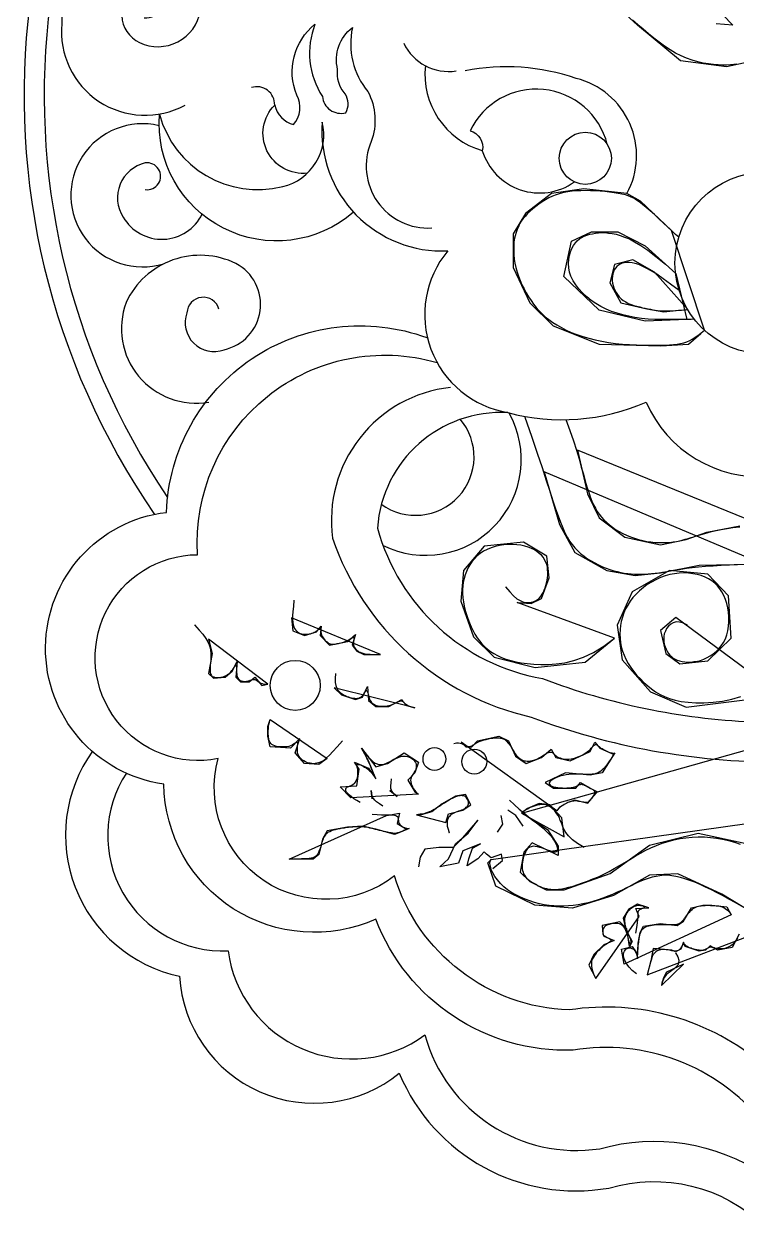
# Model space of a CAD drawing. Header units: metres. Extents: x 264 to 333.9, y 64.1 to 152.5.
# Drawn here: x 264 to 297.6, y 64.1 to 120.9 of the extents above; entities that cross this region are included whole.
import ezdxf

# ---------------------------------------------------------------- set-up
doc = ezdxf.new("R2010")
doc.units = ezdxf.units.M
for name, color, linetype in [('3', 3, 'Continuous'), ('4', 4, 'Continuous'), ('7', 7, 'Continuous')]:
    doc.layers.add(name, color=color, linetype=linetype)

msp = doc.modelspace()

# ---------------------------------------------------------------- linework, layer by layer
at = {"layer": '3'}
for points in [[(284.01, 134.75), (297.44, 120.83), (296.65, 120.9)], [(299.11, 121.19), (299.04, 119.89), (298.17, 119.09), (297.15, 118.87), (294.98, 119.16), (292.94, 120.83), (290.98, 122.64)], [(297.64, 119), (297.49, 118.98), (297.33, 118.96), (297.15, 118.95), (296.96, 118.95), (296.75, 118.96), (296.53, 118.98), (296.29, 119.01), (296.04, 119.05), (295.79, 119.11), (295.53, 119.19), (295.26, 119.28), (295, 119.39), (294.74, 119.52), (294.48, 119.67), (294.22, 119.84), (293.96, 120.03), (293.71, 120.22), (293.46, 120.43), (293.21, 120.64), (292.96, 120.85), (292.71, 121.07)], [(294.89, 110.82), (294.89, 110.82), (294.74, 110.95), (294.57, 111.12), (294.38, 111.3), (294.17, 111.49), (293.95, 111.69), (293.74, 111.89), (293.54, 112.07), (293.35, 112.23), (293.18, 112.37), (293.03, 112.49), (292.9, 112.58), (292.77, 112.66), (292.64, 112.72), (292.51, 112.78), (292.37, 112.82), (292.21, 112.86), (292.03, 112.89), (291.84, 112.92), (291.63, 112.95), (291.41, 112.98), (291.18, 113), (290.95, 113.01), (290.72, 113.02), (290.49, 113.03), (290.27, 113.02), (290.06, 113.01), (289.86, 112.99), (289.66, 112.97), (289.47, 112.93), (289.29, 112.88), (289.11, 112.83), (288.93, 112.76), (288.76, 112.68), (288.6, 112.59), (288.44, 112.5), (288.29, 112.39), (288.14, 112.28), (288, 112.17), (287.88, 112.06), (287.76, 111.94), (287.65, 111.82), (287.55, 111.7), (287.46, 111.58), (287.38, 111.45), (287.32, 111.32), (287.26, 111.18), (287.21, 111.04), (287.17, 110.89), (287.13, 110.72), (287.11, 110.55), (287.1, 110.37), (287.1, 110.18), (287.11, 109.99), (287.13, 109.79), (287.16, 109.59), (287.2, 109.39), (287.26, 109.18), (287.33, 108.98), (287.4, 108.78), (287.49, 108.58), (287.59, 108.38), (287.69, 108.19), (287.8, 108), (287.92, 107.83), (288.04, 107.66), (288.16, 107.5), (288.3, 107.35), (288.44, 107.2), (288.59, 107.07), (288.76, 106.93), (288.94, 106.8), (289.14, 106.68), (289.35, 106.56), (289.58, 106.44), (289.82, 106.33), (290.08, 106.23), (290.36, 106.13), (290.64, 106.05), (290.94, 105.97), (291.26, 105.91), (291.58, 105.85), (291.91, 105.81), (292.24, 105.78), (292.57, 105.76), (292.89, 105.74), (293.2, 105.73), (293.5, 105.73), (293.77, 105.72), (294.02, 105.73), (294.25, 105.73), (294.46, 105.74), (294.65, 105.75), (294.82, 105.77), (294.98, 105.8), (295.13, 105.84), (295.27, 105.89), (295.41, 105.94), (295.53, 106.01), (295.65, 106.08), (295.76, 106.16), (295.86, 106.23), (295.95, 106.3), (296.03, 106.37), (296.11, 106.44), (294.55, 111.14), (293.09, 112.52), (292.44, 112.88), (290.41, 113.1), (288.88, 112.88), (287.65, 111.94), (287.07, 110.99), (287.07, 109.4), (287.87, 107.73), (288.96, 106.64), (291.13, 105.77), (294.04, 105.7), (295.35, 105.77), (295.93, 106.28), (296.11, 106.44)], [(295.63, 106.95), (295.63, 106.95), (295.47, 106.94), (295.26, 106.93), (295.01, 106.93), (294.72, 106.93), (294.41, 106.93), (294.09, 106.93), (293.76, 106.94), (293.44, 106.96), (293.13, 106.99), (292.82, 107.03), (292.53, 107.09), (292.25, 107.15), (291.98, 107.23), (291.72, 107.32), (291.46, 107.43), (291.22, 107.55), (290.98, 107.69), (290.76, 107.84), (290.55, 108.01), (290.35, 108.19), (290.18, 108.38), (290.03, 108.57), (289.9, 108.77), (289.8, 108.98), (289.74, 109.18), (289.7, 109.38), (289.69, 109.58), (289.7, 109.77), (289.73, 109.96), (289.78, 110.13), (289.85, 110.29), (289.92, 110.43), (290.01, 110.55), (290.1, 110.65), (290.21, 110.74), (290.32, 110.81), (290.43, 110.88), (290.56, 110.92), (290.69, 110.96), (290.82, 110.99), (290.96, 111.02), (291.1, 111.03), (291.25, 111.04), (291.41, 111.04), (291.57, 111.02), (291.75, 111), (291.93, 110.96), (292.13, 110.9), (292.33, 110.83), (292.56, 110.74), (292.81, 110.61), (293.1, 110.43), (293.43, 110.21), (293.81, 109.92), (294.26, 109.55), (294.76, 109.11), (295.27, 106.93), (293.31, 106.86), (291.13, 107.37), (289.46, 108.96), (289.83, 110.63), (290.77, 111.07), (292.01, 111.07), (293.31, 110.41), (294.76, 109.11)], [(294.91, 108.31), (294.91, 108.31), (294.5, 108.61), (294.15, 108.86), (293.85, 109.07), (293.59, 109.23), (293.36, 109.36), (293.17, 109.46), (293, 109.53), (292.84, 109.58), (292.7, 109.61), (292.56, 109.63), (292.44, 109.63), (292.32, 109.62), (292.22, 109.59), (292.13, 109.55), (292.04, 109.5), (291.97, 109.44), (291.91, 109.36), (291.85, 109.28), (291.81, 109.19), (291.78, 109.09), (291.76, 108.99), (291.75, 108.88), (291.75, 108.77), (291.76, 108.66), (291.79, 108.55), (291.82, 108.43), (291.87, 108.32), (291.93, 108.21), (292, 108.11), (292.08, 108.01), (292.17, 107.92), (292.27, 107.84), (292.39, 107.77), (292.51, 107.7), (292.64, 107.65), (292.77, 107.6), (292.91, 107.56), (293.05, 107.53), (293.18, 107.49), (293.31, 107.47), (293.44, 107.44), (293.55, 107.42), (293.67, 107.39), (293.78, 107.38), (293.89, 107.36), (294, 107.35), (294.12, 107.34), (294.23, 107.34), (294.35, 107.34), (294.48, 107.34), (294.61, 107.35), (294.74, 107.36), (294.88, 107.37), (295.02, 107.38), (295.17, 107.39), (295.32, 107.41), (293.75, 109.18), (292.73, 109.76), (291.86, 109.54), (291.64, 108.67), (292.15, 107.73), (293.38, 107.44), (294.18, 107.3), (294.91, 107.37), (295.32, 107.41)], [(287.63, 102.33), (287.63, 102.33), (287.94, 101.42), (288.21, 100.63), (288.44, 99.94), (288.64, 99.34), (288.81, 98.83), (288.95, 98.38), (289.08, 98), (289.2, 97.66), (289.31, 97.36), (289.42, 97.1), (289.52, 96.87), (289.63, 96.66), (289.74, 96.47), (289.86, 96.31), (289.98, 96.16), (290.12, 96.02), (290.26, 95.88), (290.42, 95.76), (290.58, 95.64), (290.75, 95.54), (290.93, 95.44), (291.11, 95.35), (291.29, 95.26), (291.47, 95.19), (291.64, 95.13), (291.82, 95.07), (291.99, 95.03), (292.15, 94.99), (292.32, 94.96), (292.48, 94.94), (292.65, 94.92), (292.81, 94.91), (292.96, 94.91), (293.12, 94.91), (293.28, 94.91), (293.44, 94.92), (293.6, 94.94), (293.77, 94.96), (293.95, 94.98), (294.13, 95.01), (294.33, 95.04), (294.53, 95.08), (294.76, 95.11), (294.99, 95.15), (295.25, 95.19), (295.53, 95.22), (295.83, 95.26), (296.16, 95.29), (296.52, 95.31), (296.9, 95.34), (297.28, 95.35), (297.66, 95.37)], [(289.56, 102.21), (289.56, 102.21), (289.75, 101.69), (289.92, 101.21), (290.06, 100.76), (290.19, 100.35), (290.29, 99.97), (290.39, 99.63), (290.48, 99.31), (290.56, 99.04), (290.64, 98.79), (290.71, 98.56), (290.79, 98.36), (290.87, 98.18), (290.96, 98.02), (291.04, 97.87), (291.14, 97.74), (291.24, 97.61), (291.36, 97.48), (291.48, 97.36), (291.62, 97.24), (291.76, 97.13), (291.91, 97.02), (292.08, 96.93), (292.25, 96.83), (292.42, 96.75), (292.61, 96.68), (292.8, 96.61), (292.99, 96.55), (293.19, 96.5), (293.38, 96.46), (293.58, 96.43), (293.77, 96.41), (293.95, 96.4), (294.13, 96.4), (294.3, 96.4), (294.47, 96.41), (294.62, 96.43), (294.78, 96.46), (294.92, 96.49), (295.06, 96.52), (295.2, 96.56), (295.34, 96.6), (295.47, 96.64), (295.61, 96.68), (295.75, 96.73), (295.9, 96.77), (296.06, 96.82), (296.24, 96.87), (296.44, 96.92), (296.66, 96.97), (296.9, 97.02), (297.17, 97.07), (297.45, 97.11), (297.77, 97.15)], [(298.87, 97.2), (290.11, 100.77), (290.59, 98.71), (291.13, 97.57), (292.34, 96.66), (294.03, 96.3), (295.24, 96.54), (296.21, 96.9), (297.78, 97.2)], [(298.87, 95.39), (288.54, 99.74), (289.26, 97.26), (289.99, 95.94), (291.5, 95.09), (292.83, 94.85), (294.03, 94.97), (295.85, 95.33), (298.32, 95.39)], [(286.72, 94.31), (286.72, 94.31), (286.92, 94.07), (287.09, 93.88), (287.25, 93.75), (287.4, 93.66), (287.53, 93.61), (287.64, 93.58), (287.75, 93.57), (287.85, 93.58), (287.93, 93.59), (288.02, 93.61), (288.09, 93.63), (288.16, 93.66), (288.22, 93.71), (288.28, 93.75), (288.34, 93.81), (288.39, 93.88), (288.45, 93.96), (288.5, 94.06), (288.54, 94.16), (288.58, 94.26), (288.62, 94.38), (288.65, 94.49), (288.68, 94.62), (288.7, 94.74), (288.71, 94.86), (288.71, 94.99), (288.7, 95.11), (288.69, 95.24), (288.66, 95.36), (288.62, 95.47), (288.56, 95.59), (288.5, 95.69), (288.41, 95.8), (288.31, 95.89), (288.2, 95.98), (288.08, 96.06), (287.94, 96.13), (287.78, 96.19), (287.62, 96.24), (287.44, 96.28), (287.25, 96.3), (287.05, 96.31), (286.84, 96.31), (286.63, 96.29), (286.43, 96.26), (286.23, 96.21), (286.03, 96.15), (285.85, 96.08), (285.68, 95.99), (285.52, 95.88), (285.38, 95.77), (285.25, 95.64), (285.13, 95.5), (285.03, 95.35), (284.94, 95.2), (284.87, 95.04), (284.81, 94.88), (284.76, 94.71), (284.72, 94.53), (284.7, 94.36), (284.69, 94.17), (284.69, 93.99), (284.7, 93.8), (284.73, 93.6), (284.76, 93.4), (284.81, 93.2), (284.87, 93.01), (284.93, 92.81), (285.01, 92.61), (285.09, 92.43), (285.18, 92.24), (285.27, 92.07), (285.37, 91.91), (285.48, 91.76), (285.6, 91.62), (285.72, 91.49), (285.86, 91.37), (286.01, 91.26), (286.17, 91.16), (286.34, 91.07), (286.53, 90.98), (286.73, 90.9), (286.96, 90.83), (287.2, 90.77), (287.46, 90.72), (287.74, 90.69), (288.05, 90.66), (288.38, 90.64), (288.73, 90.65), (289.11, 90.67), (289.51, 90.73), (289.94, 90.83), (290.39, 90.99), (290.86, 91.21), (291.35, 91.51), (291.86, 91.89), (287.27, 93.58), (287.93, 93.52), (288.41, 93.76), (288.78, 94.73), (288.66, 95.76), (287.57, 96.42), (285.7, 96.24), (284.73, 95.09), (284.61, 93.64), (285.21, 91.95), (286.18, 90.99), (288.11, 90.5), (290.47, 90.75), (291.86, 91.89)], [(298.93, 89.78), (294.76, 92.86), (294.03, 92.25), (294.28, 91.17), (294.94, 90.68), (296.27, 90.81), (297.36, 91.89), (297.24, 93.88), (296.27, 94.91), (294.46, 95.09), (292.7, 94.07), (291.98, 92.5), (292.22, 90.87), (293.55, 89.36), (295.24, 88.63), (298.14, 88.99)], [(295.3, 92.5), (295.3, 92.5), (295.11, 92.6), (294.93, 92.65), (294.77, 92.66), (294.63, 92.62), (294.51, 92.55), (294.4, 92.46), (294.32, 92.35), (294.26, 92.22), (294.21, 92.1), (294.19, 91.97), (294.18, 91.84), (294.19, 91.72), (294.21, 91.6), (294.25, 91.48), (294.29, 91.37), (294.35, 91.27), (294.41, 91.17), (294.47, 91.09), (294.55, 91.02), (294.63, 90.95), (294.72, 90.9), (294.82, 90.85), (294.93, 90.81), (295.05, 90.79), (295.18, 90.77), (295.32, 90.76), (295.46, 90.76), (295.61, 90.78), (295.77, 90.8), (295.92, 90.84), (296.08, 90.9), (296.23, 90.97), (296.38, 91.05), (296.52, 91.15), (296.66, 91.26), (296.78, 91.39), (296.9, 91.53), (297, 91.69), (297.09, 91.86), (297.16, 92.04), (297.21, 92.24), (297.24, 92.45), (297.26, 92.67), (297.25, 92.89), (297.24, 93.11), (297.2, 93.32), (297.16, 93.53), (297.1, 93.72), (297.02, 93.9), (296.93, 94.07), (296.83, 94.22), (296.72, 94.36), (296.59, 94.48), (296.45, 94.59), (296.3, 94.69), (296.13, 94.77), (295.95, 94.84), (295.76, 94.89), (295.56, 94.93), (295.35, 94.96), (295.13, 94.97), (294.91, 94.96), (294.69, 94.93), (294.47, 94.89), (294.25, 94.83), (294.03, 94.75), (293.81, 94.65), (293.6, 94.54), (293.4, 94.42), (293.22, 94.28), (293.04, 94.13), (292.88, 93.97), (292.73, 93.81), (292.6, 93.63), (292.48, 93.45), (292.38, 93.27), (292.3, 93.08), (292.23, 92.88), (292.18, 92.68), (292.14, 92.49), (292.12, 92.29), (292.11, 92.08), (292.12, 91.88), (292.14, 91.68), (292.18, 91.48), (292.24, 91.28), (292.31, 91.08), (292.4, 90.89), (292.51, 90.69), (292.63, 90.5), (292.77, 90.31), (292.92, 90.13), (293.08, 89.96), (293.25, 89.79), (293.43, 89.63), (293.61, 89.49), (293.8, 89.35), (294.01, 89.23), (294.22, 89.13), (294.46, 89.04), (294.72, 88.96), (295.01, 88.9), (295.33, 88.86), (295.69, 88.84), (296.08, 88.84), (296.51, 88.87), (296.95, 88.92), (297.39, 89.01), (297.82, 89.13)], [(276.73, 93.68), (276.73, 93.68), (276.7, 93.39), (276.67, 93.15), (276.66, 92.94), (276.66, 92.77), (276.67, 92.63), (276.69, 92.52), (276.72, 92.43), (276.75, 92.35), (276.8, 92.28), (276.85, 92.23), (276.9, 92.18), (276.96, 92.14), (277.03, 92.11), (277.1, 92.09), (277.16, 92.08), (277.23, 92.07), (277.3, 92.07), (277.37, 92.08), (277.44, 92.09), (277.51, 92.1), (277.57, 92.12), (277.63, 92.14), (277.69, 92.17), (277.74, 92.19), (277.78, 92.22), (277.82, 92.25), (277.86, 92.28), (277.89, 92.3), (277.92, 92.32), (277.94, 92.33), (277.96, 92.34), (277.97, 92.33), (277.98, 92.32), (277.98, 92.29), (277.99, 92.26), (277.99, 92.22), (278, 92.17), (278.01, 92.12), (278.02, 92.06), (278.04, 92.01), (278.07, 91.95), (278.11, 91.9), (278.15, 91.84), (278.19, 91.79), (278.24, 91.75), (278.29, 91.71), (278.34, 91.67), (278.39, 91.64), (278.44, 91.62), (278.48, 91.61), (278.53, 91.6), (278.58, 91.6), (278.62, 91.6), (278.67, 91.61), (278.72, 91.62), (278.77, 91.63), (278.83, 91.64), (278.88, 91.65), (278.94, 91.66), (279, 91.68), (279.06, 91.7), (279.11, 91.72), (279.17, 91.74), (279.23, 91.77), (279.28, 91.79), (279.34, 91.83), (279.38, 91.86), (279.43, 91.88), (279.47, 91.91), (279.5, 91.92), (279.53, 91.93), (279.55, 91.92), (279.56, 91.91), (279.56, 91.88), (279.56, 91.84), (279.55, 91.8), (279.54, 91.75), (279.54, 91.7), (279.54, 91.65), (279.54, 91.6), (279.54, 91.55), (279.56, 91.51), (279.57, 91.47), (279.6, 91.43), (279.63, 91.39), (279.66, 91.35), (279.7, 91.32), (279.74, 91.29), (279.79, 91.25), (279.85, 91.22), (279.93, 91.19), (280.03, 91.17), (280.16, 91.14), (280.33, 91.13), (280.55, 91.12), (280.81, 91.11), (276.62, 92.85), (276.67, 92.23), (277.23, 92.01), (277.79, 92.18), (278.02, 92.45), (277.96, 92.01), (278.41, 91.56), (278.74, 91.62), (279.25, 91.73), (279.64, 92.06), (279.47, 91.56), (279.69, 91.28), (280.03, 91.11), (280.81, 91.11)], [(320.46, 92.89), (287.52, 83.63), (288.7, 82.85), (289.2, 82.06), (289.2, 81.62), (287.97, 82.23), (287.58, 81.78), (287.41, 80.84), (287.86, 80.39), (288.64, 80), (289.48, 80), (291.66, 80.78), (293.51, 82.12), (295.8, 82.68), (298.15, 82.18)], [(272.03, 92.51), (272.03, 92.51), (272.26, 92.27), (272.43, 92.07), (272.57, 91.88), (272.66, 91.72), (272.73, 91.57), (272.77, 91.43), (272.79, 91.3), (272.8, 91.18), (272.8, 91.06), (272.8, 90.94), (272.8, 90.82), (272.79, 90.71), (272.78, 90.61), (272.77, 90.51), (272.77, 90.42), (272.77, 90.34), (272.78, 90.27), (272.79, 90.22), (272.81, 90.17), (272.83, 90.13), (272.86, 90.1), (272.9, 90.07), (272.94, 90.06), (272.98, 90.04), (273.04, 90.03), (273.09, 90.03), (273.15, 90.03), (273.21, 90.03), (273.27, 90.04), (273.33, 90.05), (273.39, 90.07), (273.45, 90.09), (273.5, 90.11), (273.56, 90.14), (273.6, 90.17), (273.65, 90.2), (273.69, 90.24), (273.73, 90.27), (273.77, 90.32), (273.8, 90.36), (273.84, 90.41), (273.87, 90.45), (273.9, 90.5), (273.93, 90.53), (273.95, 90.56), (273.97, 90.58), (273.99, 90.59), (274, 90.58), (274.01, 90.56), (274.01, 90.52), (274.02, 90.46), (274.02, 90.4), (274.02, 90.33), (274.02, 90.27), (274.03, 90.2), (274.04, 90.14), (274.05, 90.08), (274.07, 90.03), (274.09, 89.99), (274.11, 89.96), (274.14, 89.93), (274.17, 89.9), (274.21, 89.88), (274.24, 89.87), (274.28, 89.85), (274.32, 89.85), (274.37, 89.84), (274.41, 89.84), (274.46, 89.84), (274.5, 89.85), (274.54, 89.85), (274.59, 89.87), (274.63, 89.88), (274.67, 89.9), (274.71, 89.91), (274.75, 89.93), (274.79, 89.94), (274.83, 89.94), (274.88, 89.93), (274.92, 89.92), (274.97, 89.89), (275.03, 89.85), (275.09, 89.81), (275.16, 89.77), (275.23, 89.74), (275.31, 89.72), (275.4, 89.71), (275.5, 89.72), (272.7, 91.84), (272.87, 91.17), (272.7, 90.22), (272.93, 90), (273.49, 90.05), (273.82, 90.33), (274.05, 90.78), (273.99, 90.05), (274.21, 89.83), (274.61, 89.83), (274.89, 90.05), (275.22, 89.66), (275.5, 89.72)], [(278.69, 90.22), (278.69, 90.22), (278.68, 89.99), (278.68, 89.8), (278.71, 89.65), (278.75, 89.53), (278.8, 89.44), (278.86, 89.37), (278.92, 89.31), (279, 89.26), (279.07, 89.22), (279.15, 89.18), (279.22, 89.14), (279.3, 89.12), (279.37, 89.09), (279.45, 89.07), (279.52, 89.06), (279.58, 89.05), (279.64, 89.04), (279.7, 89.04), (279.75, 89.05), (279.8, 89.06), (279.84, 89.08), (279.88, 89.1), (279.92, 89.13), (279.96, 89.17), (279.99, 89.21), (280.02, 89.25), (280.05, 89.3), (280.08, 89.34), (280.11, 89.37), (280.13, 89.4), (280.15, 89.41), (280.17, 89.41), (280.19, 89.39), (280.2, 89.36), (280.21, 89.31), (280.23, 89.25), (280.24, 89.19), (280.26, 89.13), (280.28, 89.06), (280.3, 89), (280.33, 88.94), (280.36, 88.89), (280.39, 88.85), (280.43, 88.81), (280.48, 88.78), (280.53, 88.75), (280.58, 88.72), (280.64, 88.7), (280.7, 88.69), (280.76, 88.68), (280.83, 88.67), (280.9, 88.67), (280.98, 88.67), (281.05, 88.68), (281.13, 88.69), (281.2, 88.71), (281.28, 88.73), (281.36, 88.76), (281.43, 88.79), (281.5, 88.82), (281.57, 88.85), (281.63, 88.88), (281.68, 88.9), (281.73, 88.92), (281.76, 88.93), (281.79, 88.93), (281.82, 88.93), (281.84, 88.92), (281.86, 88.91), (281.87, 88.9), (281.89, 88.88), (281.91, 88.86), (281.93, 88.83), (281.96, 88.81), (281.99, 88.78), (282.04, 88.75), (282.11, 88.71), (282.19, 88.68), (282.3, 88.64), (282.43, 88.6), (278.63, 89.55), (278.97, 89.21), (279.64, 88.99), (279.97, 89.1), (280.2, 89.61), (280.25, 88.94), (280.59, 88.66), (281.2, 88.66), (281.82, 88.99), (281.88, 88.88), (282.04, 88.71), (282.43, 88.6)], [(279.02, 87.04), (279.02, 87.04), (278.77, 86.75), (278.57, 86.53), (278.4, 86.36), (278.26, 86.23), (278.15, 86.13), (278.05, 86.07), (277.97, 86.03), (277.89, 86), (277.81, 85.98), (277.73, 85.97), (277.65, 85.96), (277.57, 85.97), (277.49, 85.98), (277.42, 85.99), (277.34, 86.02), (277.27, 86.05), (277.2, 86.09), (277.14, 86.13), (277.08, 86.18), (277.03, 86.24), (276.98, 86.3), (276.95, 86.36), (276.92, 86.43), (276.9, 86.51), (276.89, 86.58), (276.89, 86.65), (276.89, 86.73), (276.9, 86.79), (276.91, 86.85), (276.91, 86.9), (276.91, 86.94), (276.9, 86.96), (276.88, 86.97), (276.85, 86.96), (276.81, 86.94), (276.76, 86.91), (276.7, 86.88), (276.64, 86.84), (276.56, 86.81), (276.48, 86.78), (276.39, 86.76), (276.29, 86.75), (276.19, 86.75), (276.09, 86.75), (276, 86.76), (275.91, 86.78), (275.82, 86.8), (275.75, 86.83), (275.69, 86.87), (275.64, 86.91), (275.61, 86.96), (275.58, 87.02), (275.55, 87.08), (275.54, 87.15), (275.53, 87.22), (275.52, 87.29), (275.51, 87.36), (275.51, 87.44), (275.51, 87.52), (275.52, 87.61), (275.53, 87.71), (275.55, 87.81), (275.58, 87.92), (275.61, 88.04), (278.3, 86.2), (277.91, 85.92), (277.23, 85.97), (276.79, 86.48), (277.01, 87.15), (276.56, 86.7), (275.61, 86.76), (275.5, 87.26), (275.5, 87.71), (275.61, 88.04)], [(284.28, 86.92), (284.28, 86.92), (284.4, 86.94), (284.49, 86.94), (284.57, 86.93), (284.64, 86.91), (284.7, 86.89), (284.75, 86.86), (284.79, 86.84), (284.83, 86.81), (284.87, 86.79), (284.91, 86.78), (284.94, 86.77), (284.98, 86.77), (285.01, 86.77), (285.05, 86.78), (285.08, 86.79), (285.12, 86.8), (285.15, 86.82), (285.19, 86.85), (285.23, 86.87), (285.27, 86.9), (285.32, 86.93), (285.38, 86.96), (285.44, 86.99), (285.52, 87.03), (285.61, 87.06), (285.7, 87.09), (285.8, 87.11), (285.91, 87.14), (286.01, 87.16), (286.12, 87.17), (286.22, 87.18), (286.31, 87.18), (286.4, 87.18), (286.48, 87.17), (286.55, 87.15), (286.61, 87.13), (286.68, 87.1), (286.73, 87.06), (286.78, 87.01), (286.83, 86.95), (286.88, 86.89), (286.93, 86.82), (286.98, 86.75), (287.02, 86.67), (287.07, 86.59), (287.12, 86.52), (287.16, 86.44), (287.22, 86.37), (287.27, 86.31), (287.33, 86.25), (287.39, 86.21), (287.45, 86.16), (287.51, 86.13), (287.58, 86.1), (287.65, 86.09), (287.73, 86.08), (287.81, 86.08), (287.89, 86.09), (287.97, 86.11), (288.05, 86.13), (288.14, 86.16), (288.22, 86.19), (288.3, 86.23), (288.37, 86.27), (288.44, 86.31), (288.51, 86.36), (288.57, 86.4), (288.63, 86.44), (288.69, 86.47), (288.74, 86.49), (288.78, 86.51), (288.83, 86.51), (288.87, 86.51), (288.91, 86.49), (288.94, 86.47), (288.98, 86.44), (289.02, 86.4), (289.06, 86.37), (289.11, 86.33), (289.16, 86.29), (289.22, 86.26), (289.29, 86.23), (289.36, 86.21), (289.44, 86.19), (289.52, 86.18), (289.61, 86.17), (289.71, 86.18), (289.81, 86.19), (289.91, 86.21), (290.02, 86.24), (290.12, 86.28), (290.23, 86.32), (290.33, 86.37), (290.42, 86.42), (290.51, 86.48), (290.59, 86.53), (290.66, 86.59), (290.72, 86.64), (290.76, 86.69), (290.81, 86.74), (290.84, 86.78), (290.88, 86.82), (290.91, 86.84), (290.93, 86.86), (290.96, 86.86), (290.99, 86.86), (291.02, 86.85), (291.05, 86.83), (291.09, 86.8), (291.13, 86.77), (291.17, 86.74), (291.22, 86.7), (291.28, 86.67), (291.34, 86.63), (291.4, 86.6), (291.46, 86.57), (291.53, 86.54), (291.59, 86.51), (291.64, 86.49), (291.69, 86.48), (291.73, 86.47), (291.76, 86.46), (291.79, 86.45), (291.8, 86.44), (291.81, 86.42), (291.8, 86.39), (291.79, 86.36), (291.76, 86.31), (291.73, 86.25), (291.68, 86.17), (291.63, 86.09), (291.56, 86), (291.5, 85.91), (291.43, 85.82), (291.35, 85.74), (291.28, 85.67), (291.21, 85.61), (291.13, 85.56), (291.06, 85.52), (290.98, 85.49), (290.9, 85.47), (290.81, 85.46), (290.71, 85.45), (290.61, 85.45), (290.5, 85.45), (290.37, 85.46), (290.25, 85.46), (290.12, 85.46), (289.98, 85.46), (289.84, 85.46), (289.71, 85.45), (289.57, 85.43), (289.44, 85.41), (289.32, 85.38), (289.2, 85.34), (289.09, 85.3), (289, 85.25), (288.92, 85.2), (288.85, 85.15), (288.81, 85.11), (288.78, 85.06), (288.78, 85.02), (288.79, 84.99), (288.82, 84.95), (288.87, 84.92), (288.93, 84.89), (289, 84.87), (289.09, 84.85), (289.18, 84.83), (289.29, 84.82), (289.4, 84.82), (289.5, 84.81), (289.61, 84.82), (289.72, 84.82), (289.81, 84.83), (289.9, 84.85), (289.97, 84.87), (290.04, 84.89), (290.09, 84.91), (290.14, 84.94), (290.18, 84.96), (290.22, 84.97), (290.26, 84.98), (290.3, 84.99), (290.34, 84.98), (290.39, 84.97), (290.44, 84.95), (290.49, 84.93), (290.54, 84.91), (290.59, 84.88), (290.64, 84.85), (290.69, 84.82), (290.74, 84.79), (290.78, 84.77), (290.83, 84.74), (290.86, 84.71), (290.89, 84.69), (290.91, 84.66), (290.92, 84.62), (290.93, 84.59), (290.92, 84.55), (290.9, 84.5), (290.87, 84.46), (290.84, 84.41), (290.81, 84.37), (290.77, 84.32), (290.74, 84.28), (290.71, 84.24), (290.69, 84.21), (290.66, 84.18), (290.64, 84.16), (290.62, 84.14), (290.6, 84.13), (290.57, 84.12), (290.54, 84.12), (290.51, 84.12), (290.46, 84.13), (290.41, 84.14), (290.35, 84.15), (290.29, 84.16), (290.22, 84.17), (290.16, 84.18), (290.09, 84.19), (290.03, 84.2), (289.97, 84.2), (289.92, 84.19), (289.87, 84.19), (289.82, 84.18), (289.77, 84.16), (289.72, 84.14), (289.66, 84.12), (289.61, 84.09), (289.55, 84.06), (289.49, 84.03), (289.42, 83.99), (289.36, 83.95), (289.3, 83.91), (289.24, 83.86), (289.19, 83.8), (289.14, 83.74), (284.62, 86.98), (284.84, 86.76), (285.12, 86.76), (285.4, 87.04), (286.4, 87.26), (286.85, 87.04), (287.19, 86.31), (287.69, 85.97), (288.42, 86.25), (288.87, 86.64), (289.09, 86.25), (289.76, 86.09), (290.71, 86.53), (290.93, 86.98), (291.16, 86.7), (291.77, 86.42), (291.88, 86.48), (291.27, 85.53), (290.71, 85.42), (289.54, 85.53), (288.59, 85.08), (288.98, 84.8), (290.04, 84.8), (290.26, 85.08), (290.71, 84.8), (291.05, 84.63), (290.65, 84.19), (290.6, 84.08), (289.98, 84.24), (289.65, 84.13), (289.26, 83.91), (289.14, 83.74)], [(279.86, 84.13), (279.86, 84.13), (279.7, 84.22), (279.56, 84.3), (279.44, 84.39), (279.35, 84.47), (279.27, 84.55), (279.21, 84.62), (279.18, 84.68), (279.17, 84.74), (279.18, 84.79), (279.21, 84.82), (279.26, 84.86), (279.32, 84.89), (279.39, 84.92), (279.46, 84.95), (279.52, 84.99), (279.58, 85.03), (279.63, 85.09), (279.67, 85.16), (279.71, 85.23), (279.73, 85.31), (279.74, 85.39), (279.75, 85.47), (279.75, 85.55), (279.75, 85.62), (279.74, 85.69), (279.73, 85.75), (279.72, 85.8), (279.71, 85.84), (279.7, 85.88), (279.7, 85.9), (279.71, 85.92), (279.73, 85.93), (279.77, 85.93), (279.81, 85.92), (279.87, 85.9), (279.93, 85.87), (280, 85.84), (280.06, 85.8), (280.13, 85.76), (280.2, 85.71), (280.26, 85.66), (280.31, 85.61), (280.36, 85.57), (280.4, 85.52), (280.43, 85.49), (280.46, 85.47), (280.47, 85.46), (280.48, 85.47), (280.47, 85.5), (280.46, 85.55), (280.44, 85.61), (280.41, 85.69), (280.37, 85.77), (280.34, 85.86), (280.3, 85.96), (280.25, 86.05), (280.21, 86.14), (280.17, 86.22), (280.14, 86.29), (280.11, 86.36), (280.09, 86.41), (280.07, 86.44), (280.07, 86.46), (280.09, 86.45), (280.11, 86.42), (280.16, 86.37), (280.21, 86.31), (280.27, 86.24), (280.34, 86.17), (280.42, 86.1), (280.49, 86.04), (280.57, 85.98), (280.65, 85.95), (280.72, 85.92), (280.8, 85.92), (280.87, 85.92), (280.95, 85.93), (281.02, 85.96), (281.1, 85.99), (281.19, 86.03), (281.27, 86.07), (281.36, 86.12), (281.45, 86.17), (281.54, 86.21), (281.64, 86.25), (281.73, 86.29), (281.82, 86.31), (281.91, 86.32), (282, 86.32), (282.09, 86.3), (282.17, 86.27), (282.25, 86.23), (282.32, 86.19), (282.38, 86.14), (282.42, 86.08), (282.46, 86.02), (282.49, 85.96), (282.5, 85.9), (282.5, 85.84), (282.5, 85.78), (282.48, 85.72), (282.46, 85.66), (282.44, 85.61), (282.41, 85.56), (282.37, 85.5), (282.34, 85.45), (282.31, 85.4), (282.28, 85.35), (282.26, 85.3), (282.24, 85.24), (282.23, 85.18), (282.24, 85.11), (282.26, 85.03), (282.28, 84.95), (282.32, 84.87), (282.37, 84.78), (282.42, 84.71), (282.48, 84.63), (282.54, 84.57), (282.6, 84.52), (279.42, 84.35), (278.91, 84.86), (279.69, 84.91), (279.81, 85.7), (279.58, 86.03), (280.25, 85.75), (280.59, 85.25), (280.25, 86.09), (279.92, 86.7), (280.59, 85.81), (281.15, 85.97), (281.93, 86.48), (282.6, 86.03), (282.43, 85.53), (282.1, 85.19), (282.43, 84.63), (282.6, 84.52)], [(297.85, 79.23), (297.55, 79.4), (297.26, 79.56), (296.98, 79.72), (296.7, 79.86), (296.43, 80), (296.16, 80.13), (295.9, 80.25), (295.65, 80.36), (295.41, 80.45), (295.18, 80.53), (294.97, 80.59), (294.76, 80.64), (294.56, 80.67), (294.37, 80.69), (294.18, 80.69), (294, 80.67), (293.82, 80.64), (293.64, 80.6), (293.45, 80.54), (293.26, 80.47), (293.06, 80.39), (292.85, 80.3), (292.65, 80.2), (292.43, 80.1), (292.22, 79.99), (291.99, 79.89), (291.77, 79.79), (291.54, 79.7), (291.31, 79.61), (291.08, 79.53), (290.84, 79.46), (290.61, 79.39), (290.37, 79.34), (290.14, 79.29), (289.91, 79.26), (289.68, 79.24), (289.45, 79.23), (289.22, 79.23), (288.99, 79.24), (288.77, 79.27), (288.54, 79.3), (288.32, 79.35), (288.09, 79.41), (287.87, 79.48), (287.64, 79.56), (287.42, 79.65), (287.2, 79.76), (287, 79.88), (286.81, 80.01), (286.63, 80.15), (286.47, 80.3), (286.33, 80.47), (286.21, 80.64), (286.12, 80.81), (286.04, 80.97), (286, 81.12), (285.98, 81.25), (285.99, 81.36), (286.03, 81.43), (322.24, 86.53)], [(281.32, 85.25), (281.32, 85.25), (281.3, 85.06), (281.29, 84.92), (281.29, 84.81), (281.31, 84.72), (281.35, 84.65), (281.4, 84.58), (281.49, 84.5), (281.6, 84.41), (281.26, 84.69), (281.6, 84.41)], [(280.92, 83.96), (280.92, 83.96), (280.76, 84.07), (280.63, 84.16), (280.54, 84.24), (280.48, 84.31), (280.43, 84.38), (280.41, 84.46), (280.39, 84.56), (280.37, 84.69), (280.42, 84.3), (280.37, 84.69)], [(284.07, 82.68), (284.07, 82.68), (284.02, 82.85), (283.98, 83), (283.97, 83.13), (283.97, 83.24), (283.99, 83.33), (284.02, 83.4), (284.06, 83.47), (284.11, 83.52), (284.16, 83.57), (284.23, 83.61), (284.29, 83.64), (284.36, 83.67), (284.44, 83.7), (284.51, 83.73), (284.58, 83.75), (284.65, 83.78), (284.71, 83.8), (284.77, 83.83), (284.82, 83.86), (284.86, 83.9), (284.9, 83.93), (284.93, 83.97), (284.95, 84.01), (284.97, 84.06), (284.97, 84.1), (284.96, 84.15), (284.95, 84.21), (284.93, 84.26), (284.9, 84.3), (284.87, 84.35), (284.83, 84.39), (284.79, 84.42), (284.74, 84.44), (284.69, 84.45), (284.64, 84.46), (284.58, 84.45), (284.52, 84.45), (284.46, 84.43), (284.4, 84.41), (284.33, 84.38), (284.26, 84.35), (284.19, 84.32), (284.12, 84.28), (284.05, 84.24), (283.97, 84.19), (283.9, 84.15), (283.83, 84.1), (283.76, 84.06), (283.69, 84.01), (283.62, 83.96), (283.55, 83.92), (283.48, 83.87), (283.41, 83.83), (283.34, 83.79), (283.27, 83.75), (283.19, 83.71), (283.11, 83.68), (283.03, 83.65), (282.94, 83.62), (282.86, 83.6), (282.77, 83.58), (282.69, 83.57), (282.6, 83.56), (282.52, 83.55), (283.9, 83.18), (284.03, 83.6), (284.7, 83.76), (285.07, 84.01), (284.82, 84.51), (284.36, 84.43), (283.73, 84.06), (283.23, 83.68), (282.73, 83.55), (282.52, 83.55)], [(286.91, 84.24), (286.91, 84.24), (287.14, 84.02), (287.36, 83.82), (287.58, 83.64), (287.79, 83.47), (287.98, 83.31), (288.17, 83.17), (288.34, 83.04), (288.49, 82.91), (288.62, 82.79), (288.73, 82.68), (288.83, 82.57), (288.91, 82.47), (288.98, 82.37), (289.04, 82.28), (289.08, 82.2), (289.12, 82.12), (289.14, 82.05), (289.16, 81.98), (289.17, 81.92), (289.16, 81.87), (289.15, 81.83), (289.11, 81.8), (289.06, 81.79), (289, 81.79), (288.91, 81.81), (288.81, 81.84), (288.7, 81.88), (288.58, 81.92), (288.46, 81.97), (288.33, 82.01), (288.22, 82.04), (288.11, 82.05), (288.02, 82.06), (287.93, 82.04), (287.86, 82.02), (287.8, 81.98), (287.74, 81.92), (287.69, 81.86), (287.65, 81.78), (287.62, 81.7), (287.58, 81.61), (287.55, 81.51), (287.53, 81.41), (287.51, 81.31), (287.5, 81.21), (287.5, 81.11), (287.5, 81.01), (287.51, 80.92), (287.54, 80.84), (287.57, 80.76), (287.61, 80.69), (287.65, 80.62), (287.71, 80.56), (287.77, 80.51), (287.84, 80.45), (287.91, 80.4), (287.99, 80.35), (288.08, 80.3), (288.17, 80.25), (288.26, 80.2), (288.35, 80.16), (288.45, 80.12), (288.55, 80.09), (288.65, 80.06), (288.75, 80.04), (288.86, 80.03), (288.97, 80.02), (289.09, 80.02), (289.22, 80.03), (289.37, 80.05), (289.53, 80.08), (289.7, 80.13), (289.9, 80.18), (290.12, 80.25), (290.35, 80.33), (290.59, 80.42), (290.84, 80.52), (291.1, 80.62), (291.35, 80.74), (291.61, 80.87), (291.85, 81.01), (292.1, 81.15), (292.34, 81.3), (292.59, 81.44), (292.83, 81.59), (293.08, 81.73), (293.33, 81.87), (293.58, 81.99), (293.84, 82.1), (294.11, 82.2), (294.39, 82.29), (294.66, 82.36), (294.95, 82.42), (295.23, 82.46), (295.52, 82.49), (295.81, 82.5), (296.1, 82.5), (296.39, 82.48), (296.68, 82.44), (296.96, 82.39), (297.24, 82.33), (297.52, 82.25), (297.79, 82.16)], [(290.43, 82.01), (290.43, 82.01), (290.11, 82.19), (289.87, 82.37), (289.69, 82.55), (289.56, 82.71), (289.46, 82.87), (289.4, 83.02), (289.35, 83.16), (289.3, 83.28), (289.26, 83.4), (289.2, 83.51), (289.14, 83.6), (289.08, 83.69), (289.02, 83.76), (288.95, 83.82), (288.89, 83.88), (288.82, 83.93), (288.75, 83.96), (288.69, 83.99), (288.62, 84.01), (288.55, 84.03), (288.48, 84.03), (288.41, 84.03), (288.33, 84.02), (288.25, 84.01), (288.16, 83.99), (288.07, 83.96), (287.98, 83.93), (287.88, 83.89), (287.78, 83.83), (287.68, 83.78), (287.57, 83.71), (287.47, 83.63), (289.48, 82.51), (289.37, 83.4), (288.81, 84.02), (288.31, 84.08), (287.75, 83.85), (287.47, 83.63)], [(280.42, 83.57), (280.42, 83.57), (280.66, 83.56), (280.86, 83.55), (281.03, 83.54), (281.18, 83.54), (281.3, 83.54), (281.4, 83.54), (281.48, 83.53), (281.54, 83.52), (281.58, 83.49), (281.61, 83.46), (281.63, 83.41), (281.64, 83.37), (281.65, 83.32), (281.66, 83.27), (281.67, 83.22), (281.68, 83.17), (281.7, 83.13), (281.73, 83.09), (281.76, 83.05), (281.8, 83.02), (281.84, 83), (281.88, 82.97), (281.91, 82.95), (281.95, 82.94), (281.98, 82.93), (282.01, 82.92), (282.04, 82.91), (282.05, 82.9), (282.07, 82.9), (282.07, 82.89), (282.07, 82.88), (282.06, 82.87), (282.04, 82.86), (282.02, 82.85), (281.99, 82.83), (281.95, 82.82), (281.91, 82.8), (281.87, 82.78), (281.82, 82.76), (281.78, 82.74), (281.74, 82.73), (281.7, 82.71), (281.66, 82.7), (281.61, 82.69), (281.57, 82.68), (281.51, 82.67), (281.46, 82.67), (281.39, 82.68), (281.32, 82.69), (281.24, 82.7), (281.15, 82.72), (281.06, 82.74), (280.96, 82.76), (280.87, 82.79), (280.77, 82.81), (280.67, 82.84), (280.58, 82.86), (280.49, 82.88), (280.4, 82.9), (280.31, 82.92), (280.23, 82.94), (280.14, 82.96), (280.05, 82.97), (279.96, 82.98), (279.88, 82.98), (279.79, 82.98), (279.7, 82.98), (279.6, 82.98), (279.51, 82.97), (279.41, 82.96), (279.31, 82.95), (279.21, 82.94), (279.1, 82.92), (279, 82.91), (278.89, 82.89), (278.78, 82.87), (278.68, 82.84), (278.58, 82.82), (278.5, 82.79), (278.42, 82.75), (278.35, 82.72), (278.29, 82.68), (278.24, 82.63), (278.2, 82.58), (278.17, 82.53), (278.13, 82.47), (278.11, 82.41), (278.08, 82.34), (278.06, 82.27), (278.03, 82.2), (278.01, 82.12), (277.99, 82.04), (277.96, 81.96), (277.94, 81.89), (277.91, 81.82), (277.89, 81.76), (277.86, 81.7), (277.82, 81.65), (277.79, 81.61), (277.74, 81.58), (277.69, 81.55), (277.62, 81.52), (277.54, 81.5), (277.45, 81.49), (277.34, 81.47), (277.22, 81.47), (277.09, 81.46), (276.96, 81.45), (276.83, 81.45), (276.71, 81.45), (276.6, 81.45), (276.51, 81.45), (281.09, 83.52), (281.71, 83.63), (281.6, 83.13), (281.99, 82.9), (282.16, 82.9), (281.76, 82.73), (281.48, 82.62), (280.65, 82.85), (279.97, 83.01), (279.25, 82.96), (278.3, 82.79), (278.07, 82.4), (277.91, 81.67), (277.63, 81.45), (276.73, 81.45), (276.51, 81.45)], [(286.49, 83.51), (286.57, 83.1), (286.32, 82.72)], [(287.54, 83.01), (287.2, 83.51), (286.83, 83.76)], [(286.12, 81.01), (286.57, 81.39), (286.53, 81.68), (286.03, 81.51), (285.82, 81.68), (285.7, 81.8), (285.41, 81.47), (284.9, 81.13), (284.99, 81.47), (285.15, 81.97), (285.53, 82.18), (284.7, 81.84), (284.49, 81.26), (283.61, 81.09), (284.03, 81.47), (284.36, 82.18), (284.95, 82.68), (285.41, 83.3), (284.57, 82.34), (284.24, 82.01), (283.57, 82.01), (282.9, 81.93), (282.69, 81.55), (282.61, 81.09)], [(299.36, 78.32), (296.92, 79.8), (294.84, 80.76), (293.51, 80.69), (291.81, 79.73), (289.88, 79.14), (288.1, 79.28), (286.25, 80.17), (285.88, 81.28), (286.03, 81.43)], [(292.86, 77.95), (292.86, 77.95), (292.91, 78.22), (292.94, 78.44), (292.96, 78.61), (292.97, 78.75), (292.97, 78.85), (292.98, 78.93), (292.99, 78.99), (293, 79.03), (293.03, 79.06), (293.07, 79.09), (293.12, 79.11), (293.16, 79.13), (293.21, 79.14), (293.25, 79.15), (293.27, 79.17), (293.29, 79.18), (293.28, 79.19), (293.27, 79.21), (293.23, 79.22), (293.19, 79.24), (293.14, 79.25), (293.08, 79.25), (293.02, 79.26), (292.96, 79.26), (292.9, 79.25), (292.85, 79.23), (292.79, 79.21), (292.74, 79.19), (292.69, 79.16), (292.64, 79.12), (292.59, 79.09), (292.55, 79.05), (292.51, 79), (292.47, 78.96), (292.44, 78.91), (292.41, 78.86), (292.38, 78.81), (292.36, 78.75), (292.35, 78.7), (292.33, 78.64), (292.33, 78.58), (292.33, 78.51), (292.34, 78.45), (292.35, 78.38), (292.36, 78.32), (292.38, 78.25), (292.4, 78.18), (292.43, 78.11), (292.45, 78.05), (292.48, 77.98), (292.51, 77.91), (292.54, 77.85), (292.56, 77.79), (292.59, 77.73), (292.61, 77.67), (292.62, 77.62), (292.63, 77.57), (292.63, 77.53), (292.63, 77.5), (292.62, 77.48), (292.61, 77.46), (292.59, 77.46), (292.58, 77.47), (292.56, 77.5), (292.55, 77.55), (292.53, 77.61), (292.52, 77.67), (292.5, 77.75), (292.48, 77.83), (292.46, 77.92), (292.43, 78), (292.4, 78.07), (292.37, 78.14), (292.34, 78.2), (292.3, 78.26), (292.26, 78.3), (292.21, 78.34), (292.15, 78.37), (292.09, 78.39), (292.02, 78.41), (291.95, 78.41), (291.86, 78.41), (291.78, 78.41), (291.7, 78.39), (291.61, 78.37), (291.54, 78.35), (291.47, 78.32), (291.42, 78.28), (291.37, 78.24), (291.34, 78.2), (291.32, 78.16), (291.31, 78.12), (291.3, 78.07), (291.3, 78.03), (291.31, 78), (291.31, 77.96), (291.32, 77.93), (291.32, 77.91), (291.33, 77.89), (291.34, 77.87), (291.36, 77.85), (291.38, 77.84), (291.4, 77.82), (291.43, 77.8), (291.47, 77.78), (291.51, 77.76), (291.55, 77.74), (291.59, 77.72), (291.63, 77.69), (291.66, 77.67), (291.68, 77.64), (291.69, 77.61), (291.68, 77.59), (291.66, 77.56), (291.63, 77.53), (291.58, 77.5), (291.53, 77.47), (291.48, 77.44), (291.42, 77.4), (291.36, 77.36), (291.3, 77.32), (291.24, 77.27), (291.18, 77.22), (291.13, 77.16), (291.07, 77.1), (291.01, 77.04), (290.96, 76.97), (290.91, 76.9), (290.86, 76.82), (290.81, 76.73), (290.78, 76.63), (290.77, 76.52), (290.77, 76.38), (290.81, 76.22), (290.87, 76.04), (290.98, 75.82), (293.02, 78.74), (292.86, 79.12), (293.48, 79.16), (292.94, 79.32), (292.52, 79.07), (292.27, 78.66), (292.4, 78.11), (292.69, 77.57), (292.56, 77.32), (292.44, 78.16), (292.11, 78.49), (291.27, 78.32), (291.31, 77.91), (291.35, 77.82), (291.85, 77.61), (291.35, 77.41), (290.89, 76.95), (290.64, 76.45), (290.98, 75.82)], [(292.9, 76.03), (292.9, 76.03), (292.7, 76.2), (292.55, 76.35), (292.44, 76.5), (292.36, 76.63), (292.31, 76.75), (292.29, 76.86), (292.29, 76.96), (292.3, 77.04), (292.33, 77.11), (292.36, 77.16), (292.4, 77.2), (292.45, 77.23), (292.5, 77.25), (292.55, 77.26), (292.59, 77.26), (292.64, 77.25), (292.68, 77.24), (292.72, 77.22), (292.75, 77.2), (292.78, 77.17), (292.81, 77.14), (292.83, 77.1), (292.85, 77.07), (292.87, 77.03), (292.89, 76.99), (292.9, 76.96), (292.91, 76.93), (292.92, 76.91), (292.92, 76.89), (292.93, 76.88), (292.94, 76.89), (292.94, 76.91), (292.95, 76.95), (292.95, 77), (292.96, 77.06), (292.96, 77.13), (292.97, 77.21), (292.97, 77.29), (292.98, 77.37), (292.99, 77.45), (293, 77.52), (293.01, 77.6), (293.02, 77.66), (293.03, 77.73), (293.04, 77.79), (293.05, 77.85), (293.06, 77.9), (293.08, 77.95), (293.1, 78), (293.12, 78.05), (293.14, 78.09), (293.16, 78.13), (293.2, 78.16), (293.24, 78.2), (293.28, 78.23), (293.34, 78.25), (293.4, 78.28), (293.48, 78.3), (293.56, 78.32), (293.64, 78.34), (293.73, 78.35), (293.83, 78.36), (293.93, 78.37), (294.03, 78.37), (294.13, 78.37), (294.22, 78.37), (294.32, 78.37), (294.41, 78.37), (294.5, 78.36), (294.59, 78.36), (294.66, 78.37), (294.74, 78.37), (294.8, 78.38), (294.86, 78.4), (294.91, 78.42), (294.96, 78.44), (295, 78.47), (295.04, 78.51), (295.08, 78.55), (295.13, 78.6), (295.17, 78.66), (295.21, 78.72), (295.26, 78.78), (295.31, 78.84), (295.35, 78.91), (295.41, 78.97), (295.46, 79.02), (295.52, 79.07), (295.57, 79.12), (295.64, 79.15), (295.7, 79.18), (295.76, 79.21), (295.82, 79.23), (295.89, 79.24), (295.95, 79.25), (296.01, 79.26), (296.07, 79.27), (296.13, 79.27), (296.19, 79.28), (296.25, 79.28), (296.32, 79.28), (296.39, 79.27), (296.47, 79.27), (296.56, 79.26), (296.65, 79.25), (296.76, 79.24), (296.87, 79.21), (296.98, 79.18), (297.08, 79.12), (297.19, 79.05), (297.28, 78.95), (297.37, 78.82), (292.31, 76.49), (292.19, 77.2), (292.69, 77.32), (292.9, 77.03), (292.94, 76.74), (292.98, 77.49), (293.07, 77.99), (293.23, 78.28), (294.03, 78.41), (294.82, 78.32), (295.11, 78.53), (295.49, 79.16), (296.03, 79.28), (296.45, 79.28), (297.16, 79.2), (297.37, 78.82)], [(297.67, 77.73), (297.62, 77.66), (297.57, 77.6), (297.52, 77.53), (297.47, 77.47), (297.41, 77.41), (297.35, 77.36), (297.29, 77.32), (297.22, 77.29), (297.15, 77.26), (297.07, 77.24), (297, 77.22), (296.93, 77.21), (296.86, 77.21), (296.79, 77.21), (296.73, 77.22), (296.67, 77.23), (296.61, 77.24), (296.56, 77.26), (296.52, 77.27), (296.47, 77.28), (296.43, 77.29), (296.39, 77.29), (296.36, 77.29), (296.32, 77.28), (296.29, 77.27), (296.26, 77.25), (296.23, 77.24), (296.2, 77.22), (296.17, 77.2), (296.14, 77.18), (296.11, 77.17), (296.08, 77.16), (296.04, 77.15), (296, 77.14), (295.96, 77.14), (295.91, 77.14), (295.86, 77.15), (295.8, 77.16), (295.74, 77.17), (295.67, 77.18), (295.6, 77.2), (295.53, 77.22), (295.47, 77.25), (295.4, 77.27), (295.34, 77.3), (295.29, 77.32), (295.25, 77.35), (295.22, 77.37), (295.19, 77.4), (295.17, 77.41), (295.15, 77.43), (295.13, 77.44), (295.12, 77.44), (295.11, 77.44), (295.09, 77.43), (295.08, 77.41), (295.06, 77.39), (295.05, 77.36), (295.03, 77.33), (295.01, 77.29), (294.99, 77.26), (294.97, 77.23), (294.94, 77.2), (294.92, 77.18), (294.89, 77.16), (294.86, 77.14), (294.83, 77.13), (294.8, 77.12), (294.78, 77.11), (294.75, 77.11), (294.72, 77.11), (294.7, 77.11), (294.67, 77.11), (294.64, 77.12), (294.6, 77.13), (294.56, 77.13), (294.51, 77.14), (294.45, 77.16), (294.38, 77.17), (294.3, 77.17), (294.22, 77.18), (294.13, 77.18), (294.04, 77.17), (293.96, 77.15), (293.88, 77.12), (293.81, 77.08), (293.75, 77.02), (293.69, 76.95), (293.64, 76.85), (293.6, 76.73), (293.56, 76.59), (293.51, 76.42), (293.46, 76.22), (293.4, 75.99), (299.08, 78.16)], [(297.74, 77.91), (297.41, 77.28), (296.74, 77.16), (296.37, 77.36), (296.16, 77.16), (295.86, 77.11), (295.2, 77.32), (295.11, 77.53), (294.99, 77.2), (294.74, 77.07), (294.57, 77.16), (293.69, 77.24), (293.57, 76.65), (293.4, 75.99)], [(294.74, 77.03), (294.74, 77.03), (294.84, 76.84), (294.89, 76.68), (294.88, 76.55), (294.84, 76.44), (294.76, 76.35), (294.67, 76.27), (294.57, 76.2), (294.48, 76.13), (294.39, 76.07), (294.32, 76.01), (294.26, 75.94), (294.21, 75.87), (294.17, 75.79), (294.13, 75.7), (294.1, 75.6), (294.07, 75.49), (295.11, 76.49), (294.32, 76.11), (294.15, 75.82), (294.07, 75.49)]]:
    msp.add_lwpolyline(points, dxfattribs=at)
for points in [[(269.66, 121.18, 1.38), (269.33, 122.6, 0.61), (269.44, 120.02, 0.5), (272.31, 121.51, 0.43), (270.57, 124.81, 0.5), (265.77, 120.91, 0.6), (271.59, 117.06)], [(277.37, 113.85, -0.71), (275.82, 117.06, 0.28), (276.71, 116.14, 0.32), (276.86, 117.53, -0.33), (277.72, 120.88, 0.24), (278.07, 117.47, 0.46), (279.17, 116.7, 0.3), (279.14, 117.59, -0.21), (278.79, 118.75, -0.3), (279.49, 120.72, 0.23), (280.22, 117.7, -0.21), (280.38, 115.34, 0.56), (283.24, 111.26, 0.56)], [(291.52, 115.21, 0.7), (285.04, 115.85, -0.4), (285.62, 114.91, 0.51), (289.96, 113.43)], [(279.54, 112, -0.67), (270.38, 116.63, 0.41), (276.2, 113.22, 0.42), (278.06, 116.26)], [(278.06, 116.26, 0.45), (283.99, 110.18, 0.58), (286.83, 102.54, 0.17), (293.35, 103.03, 0.32), (299.19, 99.53)], [(269.71, 113.07, 1.15), (269.71, 114.33, 0.52), (268.67, 111.77, 0.6), (272.4, 111.92)], [(273.19, 107.43, 0.85), (271.68, 107.25, 0.64), (273.43, 105.51, 0.7), (273.99, 109.58, 0.42), (268.81, 107.74, 0.58), (272.71, 103.04)], [(284.11, 103.73, 0.42), (278.55, 96.61, 0.26), (287.92, 88.16, 0.09), (299.59, 86.04)], [(286.83, 102.54, 0.41), (280.67, 97.09, 0.29), (288.46, 89.98, 0.08), (298.34, 87.94, 0.08)]]:
    msp.add_lwpolyline(points, format="xyb", dxfattribs=at)
for centre, radius in [((290.48, 114.55), 1.23), ((299.01, 109.6), 4.3), ((276.79, 89.66), 1.18), ((283.36, 86.18), 0.54), ((285.24, 86.06), 0.59)]:
    msp.add_circle(centre, radius, dxfattribs=at)
for centre, radius, start, end in [((298.92, 117.55), 33.98, 325.98, 214.02), ((284.03, 121), 2.35, 205.59, 278.66), ((286.67, 118.52), 3.76, 173.81, 253.68), ((286.75, 108.68), 10.19, 71.13, 100.93), ((289.15, 114.68), 3.75, 331.38, 76.16), ((274.98, 117.09), 0.84, 357.99, 107.83), ((269.58, 112.8), 3.38, 76.52, 287.09), ((282.47, 100.45), 2.76, 234.02, 40.3), ((282.94, 100.32), 4.52, 243.64, 29.12)]:
    msp.add_arc(centre, radius, start, end, dxfattribs=at)
at = {"layer": '4'}
for points in [[(298.83, 69.06, 0.27), (289.91, 72.43, -0.32), (280.59, 78.62, -0.54), (270.59, 85, -0.88), (270.71, 97.83, -0.51), (283, 106.08)], [(267.22, 86.55, 0.54), (271.33, 75.92, 0.61), (281.7, 71.34, 0.35), (291.59, 65.92, -0.27), (298.92, 64.13, -0.27)]]:
    msp.add_lwpolyline(points, format="xyb", dxfattribs=at)
msp.add_arc((298.92, 117.55), 34.93, 325.44, 214.56, dxfattribs=at)
at = {"layer": '7'}
for points in [[(298.92, 71.7, 0.22), (289.72, 74.33, -0.32), (281.47, 80.66, -0.72), (273.15, 86.2, -1.1), (272.18, 95.83, -0.52), (283.49, 104.9)], [(268.82, 85.52, 0.61), (273.62, 77.12, 0.57), (282.91, 73.15, 0.38), (291.17, 67.78, -0.22), (298.92, 66.55, -0.22)]]:
    msp.add_lwpolyline(points, format="xyb", dxfattribs=at)

doc.saveas('drawing.dxf')
